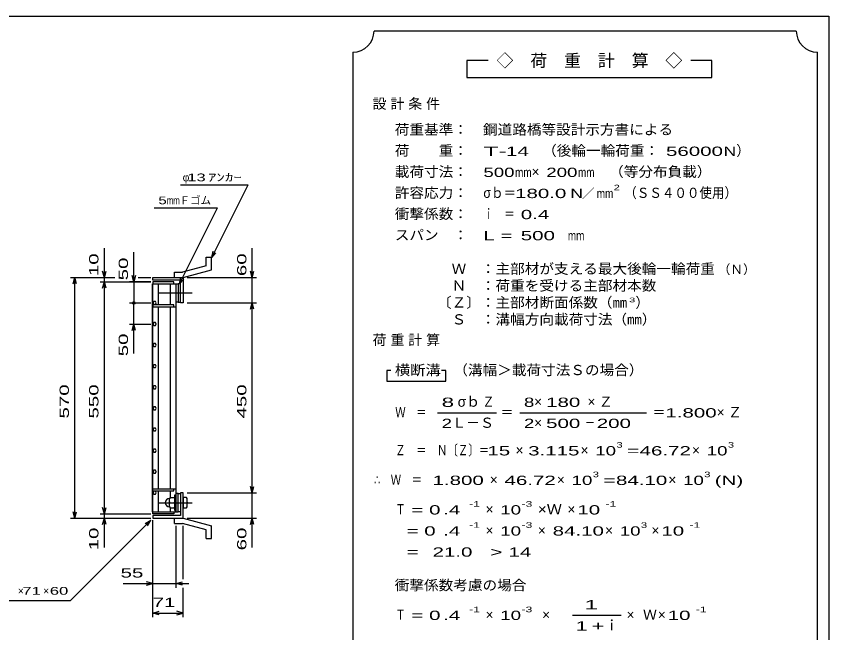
# Model space of a CAD drawing. Units: millimetres, scale not verified. Extents: x -1820 to 1731, y -1282 to 1054.
# Drawn here: x -194 to 1731, y -408 to 1054 of the extents above; entities that cross this region are included whole.
import ezdxf
from ezdxf.enums import TextEntityAlignment as Align

# ---------------------------------------------------------------- set-up
doc = ezdxf.new("R2010")
doc.units = ezdxf.units.MM
doc.header["$LTSCALE"] = 10
doc.linetypes.add('CHAIN', pattern=[18.5, 12, -1.5, 3.5, -1.5])
for name, color, linetype, lineweight in [('0_2', 150, 'Continuous', 25), ('16', 3, 'Continuous', 25), ('19', 6, 'Continuous', 25), ('22', 4, 'Continuous', 25), ('24', 2, 'Continuous', 25)]:
    doc.layers.add(name, color=color, linetype=linetype, lineweight=lineweight)
doc.styles.add('ベクトル', font='')
doc.styles.get('ベクトル').set_extended_font_data('ベクトル')

msp = doc.modelspace()

# ---------------------------------------------------------------- linework, layer by layer
at = {"layer": '0_2'}
for p, q in [((-1729, 1053.5), (1731, 1053.5)), ((1731, 1053.5), (1731, -1146.5))]:
    msp.add_line(p, q, dxfattribs=at)
at = {"layer": '16'}
for p, q in [((180, 424), (130, 424)), ((130, 424), (130, 419.5)), ((180, 419.5), (180, 424)), ((129.3, -121.5), (129.3, 419.5)), ((129.3, 419.5), (130, 419.5)), ((130, 419.5), (180, 419.5)), ((130, -121.5), (130, 419.5)), ((130, 419.5), (185, 419.5)), ((143.5, 369.5), (143.5, 419.5)), ((171.5, 369.5), (171.5, 419.5)), ((185, -121.5), (185, 419.5)), ((185, 419.5), (189.5, 419.5)), ((189.5, 419.5), (189.5, 375.5)), ((195.5, 419.5), (189.5, 419.5)), ((195.5, 375.5), (195.5, 419.5)), ((131.98, 377.45), (130, 373.97)), ((130, 373.97), (132.02, 370.52)), ((130, 369.5), (130, 365)), ((180, 369.5), (130, 369.5)), ((135.98, 377.48), (131.98, 377.45)), ((132.02, 370.52), (136.02, 370.55)), ((138, 374), (135.98, 377.48)), ((136.02, 370.55), (138, 374.03)), ((180, 365), (180, 369.5)), ((189.5, 375.5), (185, 375.5)), ((189.5, 375.5), (195.5, 375.5)), ((130, 365), (185, 365)), ((143.5, -67), (143.5, 365)), ((171.5, -67), (171.5, 365)), ((131.98, 327.45), (130, 323.97)), ((135.98, 327.48), (131.98, 327.45)), ((138, 324), (135.98, 327.48)), ((130, 323.97), (132.02, 320.52)), ((132.02, 320.52), (136.02, 320.55)), ((136.02, 320.55), (138, 324.03)), ((131.98, 277.45), (130, 273.97)), ((130, 273.97), (132.02, 270.52)), ((135.98, 277.48), (131.98, 277.45)), ((132.02, 270.52), (136.02, 270.55)), ((138, 274), (135.98, 277.48)), ((136.02, 270.55), (138, 274.03)), ((131.98, 227.45), (130, 223.97)), ((130, 223.97), (132.02, 220.52)), ((135.98, 227.48), (131.98, 227.45)), ((132.02, 220.52), (136.02, 220.55)), ((138, 224), (135.98, 227.48)), ((136.02, 220.55), (138, 224.03)), ((131.98, 177.45), (130, 173.97)), ((130, 173.97), (132.02, 170.52)), ((135.98, 177.48), (131.98, 177.45)), ((138, 174), (135.98, 177.48)), ((136.02, 170.55), (138, 174.03)), ((132.02, 170.52), (136.02, 170.55)), ((131.98, 127.45), (130, 123.97)), ((130, 123.97), (132.02, 120.52)), ((135.98, 127.48), (131.98, 127.45)), ((132.02, 120.52), (136.02, 120.55)), ((138, 124), (135.98, 127.48)), ((136.02, 120.55), (138, 124.03)), ((131.98, 77.45), (130, 73.97)), ((135.98, 77.48), (131.98, 77.45)), ((138, 74), (135.98, 77.48)), ((130, 73.97), (132.02, 70.52)), ((132.02, 70.52), (136.02, 70.55)), ((136.02, 70.55), (138, 74.03)), ((131.98, 27.45), (130, 23.97)), ((130, 23.97), (132.02, 20.52)), ((135.98, 27.48), (131.98, 27.45)), ((132.02, 20.52), (136.02, 20.55)), ((138, 24), (135.98, 27.48)), ((136.02, 20.55), (138, 24.03)), ((131.98, -22.55), (130, -26.03)), ((130, -26.03), (132.02, -29.48)), ((135.98, -22.52), (131.98, -22.55)), ((132.02, -29.48), (136.02, -29.45)), ((138, -26), (135.98, -22.52)), ((136.02, -29.45), (138, -25.97)), ((130, -71.5), (130, -67)), ((130, -67), (185, -67)), ((130, -71.5), (180, -71.5)), ((131.98, -72.55), (130, -76.03)), ((130, -76.03), (132.02, -79.48)), ((135.98, -72.52), (131.98, -72.55)), ((138, -76), (135.98, -72.52)), ((136.02, -79.45), (138, -75.97)), ((143.5, -121.5), (143.5, -71.5)), ((171.5, -86.5), (171.5, -71.5)), ((180, -71.5), (180, -67)), ((132.02, -79.48), (136.02, -79.45)), ((171, -87.5), (169, -89.5)), ((169, -109.5), (169, -89.5)), ((171, -87.5), (180, -87.5)), ((182, -89.5), (180, -87.5)), ((182, -118), (182, -81)), ((182, -81), (185, -81)), ((189.5, -77.5), (185, -77.5)), ((185, -118), (185, -81)), ((189.5, -121.5), (189.5, -77.5)), ((189.5, -77.5), (195.5, -77.5)), ((195.5, -77.5), (195.5, -121.5)), ((171, -99.5), (169, -97.5)), ((171, -99.5), (169, -101.5)), ((169, -109.5), (171, -111.5)), ((171, -99.5), (180, -99.5)), ((171, -111.5), (180, -111.5)), ((171.5, -121.5), (171.5, -112.5)), ((180, -99.5), (182, -97.5)), ((182, -101.5), (180, -99.5)), ((180, -111.5), (182, -109.5)), ((129.3, -121.5), (130, -121.5)), ((130, -121.5), (180, -121.5)), ((130, -126), (130, -121.5)), ((130, -121.5), (185, -121.5)), ((180, -126), (130, -126)), ((180, -121.5), (180, -126)), ((182, -118), (185, -118)), ((185, -121.5), (189.5, -121.5)), ((195.5, -121.5), (189.5, -121.5))]:
    msp.add_line(p, q, dxfattribs=at)
at = {"layer": '16', "linetype": 'CHAIN'}
for p, q in [((142, 397.5), (223, 397.5)), ((142, -99.5), (223, -99.5))]:
    msp.add_line(p, q, dxfattribs=at)
at = {"layer": '16'}
msp.add_arc((169, -99.5), 10, 90, 270, dxfattribs=at)
at = {"layer": '19'}
for p, q in [((256.11, 482.12), (269.11, 482.12)), ((256.11, 462.1), (256.11, 482.12)), ((269.11, 452.12), (269.11, 482.12)), ((256.11, 462.1), (199.78, 447.01)), ((181.49, 447.01), (199.78, 447.01)), ((181.49, 434.01), (181.49, 447.01)), ((201.5, 434), (269.11, 452.12)), ((130, 428), (130, 434)), ((130, 434), (201.5, 434)), ((195.5, 428), (130, 428)), ((181.5, 434), (201.5, 434)), ((195.5, 374), (195.5, 428)), ((201.5, 434), (201.5, 374)), ((201.5, 374), (195.5, 374)), ((201.5, -76), (195.5, -76)), ((195.5, -76), (195.5, -130)), ((201.5, -136), (201.5, -76)), ((209.5, -87.5), (201.5, -87.5)), ((201.5, -87.5), (201.5, -111.5)), ((211.5, -89.5), (209.5, -87.5)), ((211.5, -109.5), (211.5, -89.5)), ((201.5, -99.5), (209.5, -99.5)), ((201.5, -111.5), (209.5, -111.5)), ((211.5, -97.5), (209.5, -99.5)), ((209.5, -99.5), (211.5, -101.5)), ((209.5, -111.5), (211.5, -109.5)), ((130, -130), (130, -136)), ((195.5, -130), (130, -130)), ((130, -136), (201.5, -136)), ((181.49, -149.01), (181.49, -136.01)), ((181.49, -149.01), (199.78, -149.01)), ((181.5, -136), (201.5, -136)), ((256.11, -164.1), (199.78, -149.01)), ((201.5, -136), (269.11, -154.12)), ((256.11, -184.12), (256.11, -164.1)), ((269.11, -184.12), (269.11, -154.12)), ((256.11, -184.12), (269.11, -184.12))]:
    msp.add_line(p, q, dxfattribs=at)
at = {"layer": '22'}
for p, q in [((195.5, 654), (355.5, 654)), ((269.5, 482), (355.5, 654)), ((133, 599.5), (283, 599.5)), ((193, 419.5), (283, 599.5)), ((15, 434), (15, 504)), ((365.5, 434), (365.5, 504)), ((85, 424), (85, 494)), ((269.5, 482), (272.5, 496.6)), ((269.5, 482), (279.5, 493)), ((15, 434), (11, 449)), ((15, 434), (19, 449)), ((365.5, 434), (361.5, 449)), ((365.5, 434), (369.5, 449)), ((-65, 434), (40, 434)), ((-59, 419), (-55, 434)), ((-51, 419), (-55, 434)), ((-55, -136), (-55, 434)), ((5, 434), (40, 434)), ((5, 424), (125, 424)), ((11, 409), (15, 424)), ((15, 424), (15, 434)), ((19, 409), (15, 424)), ((15, -126), (15, 424)), ((125, 424), (75, 424)), ((85, 424), (81, 439)), ((89, 439), (85, 424)), ((85, 424), (85, 374)), ((95, 434), (125, 434)), ((95, 434), (125, 434)), ((193, 419.5), (196, 434.1)), ((193, 419.5), (203, 430.5)), ((211.5, 434), (375.5, 434)), ((365.5, 374), (365.5, 434)), ((75, 374), (125, 374)), ((85, 324), (85, 374)), ((211.5, 374), (375.5, 374)), ((361.5, 359), (365.5, 374)), ((369.5, 359), (365.5, 374)), ((365.5, -76), (365.5, 374)), ((75, 324), (125, 324)), ((81, 309), (85, 324)), ((89, 309), (85, 324)), ((85, 254), (85, 324)), ((211.5, -76), (375.5, -76)), ((365.5, -76), (361.5, -61)), ((365.5, -76), (369.5, -61)), ((365.5, -136), (365.5, -76)), ((15, -126), (11, -111)), ((15, -126), (19, -111)), ((-55, -136), (-59, -121)), ((-55, -136), (-51, -121)), ((5, -126), (125, -126)), ((15, -136), (15, -126)), ((-65, -136), (125, -136)), ((-65, -331), (125, -141)), ((5, -136), (125, -136)), ((11, -151), (15, -136)), ((19, -151), (15, -136)), ((15, -206), (15, -136)), ((112, -149), (125, -141)), ((117, -154), (125, -141)), ((130, -301), (130, -141)), ((130, -371), (130, -141)), ((211.5, -136), (375.5, -136)), ((361.5, -151), (365.5, -136)), ((369.5, -151), (365.5, -136)), ((365.5, -206), (365.5, -136)), ((185, -301), (185, -154)), ((201.5, -281), (201.5, -154)), ((130, -291), (115, -287)), ((185, -291), (200, -287)), ((60, -291), (130, -291)), ((115, -295), (130, -291)), ((130, -291), (185, -291)), ((200, -295), (185, -291)), ((185, -291), (215, -291)), ((201.5, -371), (201.5, -301)), ((-265, -331), (-65, -331)), ((130, -361), (145, -357)), ((145, -365), (130, -361)), ((130, -361), (201.5, -361)), ((201.5, -361), (186.5, -357)), ((186.5, -365), (201.5, -361))]:
    msp.add_line(p, q, dxfattribs=at)
msp.add_circle((85, 374), 3, dxfattribs=at)
at = {"layer": '24', "color": 4}
for p, q in [((1654, 1018.5), (654, 1018.5)), ((604, 968.5), (604, -581.5)), ((1704, -581.5), (1704, 968.5)), ((924, 948.5), (874, 948.5)), ((874, 948.5), (874, 908.5)), ((1454, 948.5), (1404, 948.5)), ((1454, 908.5), (1454, 948.5)), ((874, 908.5), (1454, 908.5)), ((694, 213.5), (684, 213.5)), ((684, 213.5), (684, 188.5)), ((824, 213.5), (814, 213.5)), ((824, 188.5), (824, 213.5)), ((684, 188.5), (824, 188.5)), ((804, 113.5), (944, 113.5)), ((999, 113.5), (1299, 113.5)), ((1124, -366.5), (1239, -366.5))]:
    msp.add_line(p, q, dxfattribs=at)
for centre, start, end in [((604, 1018.5), 270, 0), ((1704, 1018.5), 180, 270)]:
    msp.add_arc(centre, 50, start, end, dxfattribs=at)

# ---------------------------------------------------------------- texts
at = {"layer": '22', "color": 2, "style": 'ベクトル'}
for s, p in [('φ', (200.5, 671.5)), ('Ｆゴム', (193, 617)), ('×', (-190, -308.5)), ('×', (-130, -308.5))]:
    msp.add_text(s, height=18.33, dxfattribs=at).set_placement(p, align=Align.MIDDLE_LEFT)
for s, height, width, p in [(' 13 ', 18.33, 1.6, (200.5, 671.5)), ('ｱﾝｶｰ', 18.33, 1.6, (260.5, 671.5)), ('5', 18.33, 1.45, (143, 617)), ('mm', 18.33, 0.75, (163, 617)), (' 55 ', 21.99, 1.65, (40, -266)), (' 71 ', 18.33, 1.6, (-190, -308.5)), (' 60 ', 18.33, 1.6, (-125, -308.5)), (' 71 ', 21.99, 1.65, (115.75, -336))]:
    msp.add_text(s, height=height, dxfattribs=dict(at, width=width)).set_placement(p, align=Align.MIDDLE_LEFT)
at = {"layer": '22', "color": 2, "style": 'ベクトル', "width": 1.65}
for s, p in [(' 10 ', (-10, 424)), (' 60 ', (340.5, 424)), (' 50 ', (60, 414)), (' 50 ', (60, 234)), (' 570 ', (-80, 86.5)), (' 550 ', (-10, 86.5)), (' 450 ', (340.5, 86.5)), (' 10 ', (-10, -226)), (' 60 ', (340.5, -226))]:
    msp.add_text(s, height=21.99, rotation=90, dxfattribs=at).set_placement(p, align=Align.MIDDLE_LEFT)
at = {"layer": '24', "style": 'ベクトル'}
for s, height, p in [('◇\u3000荷\u3000重\u3000計\u3000算\u3000◇', 29.33, (944, 948.5)), ('）', 24.19, (1512, 735)), ('×', 24.19, (1027, 685)), ('／', 21.99, (1146.5, 633.5)), ('（Ｎ）', 21.99, (1468, 453.5)), ('）', 24.19, (1273, 375)), ('σｂ', 24.19, (852, 140)), ('×', 24.19, (1033, 140)), ('Ｌ－Ｓ', 24.19, (839, 90)), ('×', 24.19, (1033, 90)), ('×', 24.19, (989, 25)), ('×', 24.19, (1143, 25)), ('×', 24.19, (1407, 25)), ('×', 24.19, (928, -45)), ('×', 24.19, (1087, -45)), ('×', 24.19, (1351, -45)), ('×', 24.19, (918, -115)), ('×', 24.19, (1112, -115)), ('×', 24.19, (918, -165)), ('×', 24.19, (1042, -165)), ('×', 24.19, (1201, -165)), ('×', 24.19, (1311, -165)), ('×', 24.19, (918, -365)), ('×', 24.19, (1052, -365)), ('×', 24.19, (1252, -365)), ('Ｗ', 24.19, (1291, -365)), ('×', 24.19, (1326, -365)), ('ｉ', 24.19, (1200.5, -390))]:
    msp.add_text(s, height=height, dxfattribs=at).set_placement(p, align=Align.MIDDLE_LEFT)
for s, height, width, p in [('荷重基準：\u3000', 24.19, 1.05, (703, 785)), ('鋼道路橋等設計示方書による', 24.19, 1.05, (912, 785)), ('荷\u3000\u3000重：\u3000', 24.19, 1.05, (703, 735)), ('（後輪一輪荷重：', 24.19, 1.05, (1052, 735)), ('T-', 21.99, 2, (913, 733.5)), (' 14 ', 21.99, 1.65, (953, 733.5)), (' 56000', 21.99, 1.65, (1332, 733.5)), ('N', 21.99, 1.4, (1482, 733.5)), ('載荷寸法：\u3000', 24.19, 1.05, (703, 685)), ('500', 21.99, 1.5, (913, 683.5)), ('200', 21.99, 1.5, (1062, 683.5)), ('\u3000（等分布負載）', 24.19, 1.05, (1176, 685)), ('mm', 21.99, 0.8, (988, 683.5)), ('mm', 21.99, 0.8, (1137, 683.5)), ('許容応力：\u3000', 24.19, 1.05, (703, 635)), ('σｂ＝', 24.19, 0.9, (913, 635)), ('180.0', 21.99, 1.65, (988, 633.5)), ('N', 21.99, 1.4, (1119, 633.5)), ('mm', 21.99, 0.8, (1181.5, 633.5)), ('2', 13.2, 1.5, (1221.5, 647.5)), ('（ＳＳ４００使用）', 24.19, 0.9, (1246.5, 635)), ('衝撃係数：\u3000', 24.19, 1.05, (703, 585)), ('ｉ\u3000＝', 24.19, 0.75, (913, 585)), (' 0.4', 21.99, 1.65, (988, 583.5)), ('スパン\u3000：\u3000', 24.19, 1.05, (703, 535)), ('L =', 21.99, 1.65, (913, 533.5)), (' 500 ', 21.99, 1.65, (988, 533.5)), ('mm', 21.99, 0.8, (1113, 533.5)), ('\u3000Ｗ\u3000：主部材が支える最大後輪一輪荷重', 24.19, 1.05, (803, 455)), ('\u3000Ｎ\u3000：荷重を受ける主部材本数', 24.19, 1.05, (803, 415)), ('〔Ｚ〕：主部材断面係数（㎜', 24.19, 1.05, (803, 375)), ('3', 11, 1.8, (1258, 381)), ('\u3000Ｓ\u3000：溝幅方向載荷寸法（㎜）', 24.19, 1.05, (803, 335)), ('\u3000（溝幅＞載荷寸法Ｓの場合）', 24.19, 1.05, (807, 215)), ('横断溝', 24.19, 1.1, (703, 215)), ('8', 21.99, 1.8, (814, 138.5)), ('Ｚ', 24.19, 0.9, (910, 140)), ('8', 21.99, 1.5, (1009, 138.5)), (' 180 ', 21.99, 1.65, (1048, 138.5)), ('Ｗ\u3000＝', 24.19, 0.75, (704, 115)), ('＝', 24.19, 0.9, (954, 115)), ('＝', 24.19, 0.9, (1314, 115)), ('1.800', 21.99, 1.65, (1344, 113.5)), ('2', 21.99, 1.5, (814, 88.5)), ('2', 21.99, 1.5, (1009, 88.5)), (' 500 ', 21.99, 1.65, (1048, 88.5)), (' 200 ', 21.99, 1.65, (1168, 88.5)), ('－', 24.19, 0.75, (1153, 90)), ('Ｚ\u3000＝\u3000Ｎ〔Ｚ〕＝', 24.19, 0.75, (704, 25)), ('3', 13.2, 1.5, (1228, 37.5)), ('3', 13.2, 1.5, (1492, 37.5)), (' 15 ', 21.99, 1.65, (909, 23.5)), ('3.115', 21.99, 1.65, (1019, 23.5)), ('10', 21.99, 1.5, (1178, 23.5)), ('=', 21.99, 1.7, (1253, 23.5)), ('46.72', 21.99, 1.65, (1283, 23.5)), ('10', 21.99, 1.5, (1442, 23.5)), ('∴\u3000Ｗ\u3000＝', 24.19, 0.75, (654, -45)), (' 1.800', 21.99, 1.65, (779, -46.5)), ('46.72', 21.99, 1.65, (963, -46.5)), ('10', 21.99, 1.5, (1122, -46.5)), ('3', 13.2, 1.5, (1172, -32.5)), ('84.10', 21.99, 1.65, (1227, -46.5)), ('10', 21.99, 1.5, (1386, -46.5)), ('3', 13.2, 1.5, (1436, -32.5)), ('(N)', 21.99, 1.65, (1461, -46.5)), ('=', 21.99, 1.7, (1197, -46.5)), ('-1', 13.2, 1.65, (879, -102.5)), ('-3', 13.2, 1.65, (1003, -102.5)), ('-1', 13.2, 1.65, (1202, -102.5)), ('Ｔ', 24.19, 0.75, (704, -115)), (' = 0', 21.99, 1.65, (729, -116.5)), (' .4 ', 21.99, 1.65, (804, -116.5)), ('10', 21.99, 1.5, (953, -116.5)), ('×Ｗ', 24.19, 1.1, (1042, -115)), (' 10 ', 21.99, 1.65, (1122, -116.5)), ('-1', 13.2, 1.65, (879, -152.5)), ('-3', 13.2, 1.65, (1003, -152.5)), ('3', 13.2, 1.5, (1286, -152.5)), ('-1', 13.2, 1.65, (1401, -152.5)), ('  = 0', 21.99, 1.65, (704, -166.5)), (' .4 ', 21.99, 1.65, (804, -166.5)), ('10', 21.99, 1.5, (953, -166.5)), ('84.10', 21.99, 1.65, (1077, -166.5)), ('10', 21.99, 1.5, (1236, -166.5)), (' 10 ', 21.99, 1.65, (1321, -166.5)), (' 21.0', 21.99, 1.65, (779, -216.5)), ('>', 21.99, 1.7, (929, -216.5)), (' 14 ', 21.99, 1.65, (959, -216.5)), ('  =', 21.99, 1.65, (704, -216.5)), ('衝撃係数考慮の場合', 24.19, 1.05, (703, -295)), ('-1', 13.2, 1.65, (879, -352.5)), ('-3', 13.2, 1.65, (1003, -352.5)), ('-1', 13.2, 1.65, (1416, -352.5)), ('Ｔ', 24.19, 0.75, (704, -365)), (' = 0', 21.99, 1.65, (729, -366.5)), (' .4 ', 21.99, 1.65, (804, -366.5)), ('10', 21.99, 1.5, (953, -366.5)), (' 10 ', 21.99, 1.65, (1336, -366.5))]:
    msp.add_text(s, height=height, dxfattribs=dict(at, width=width)).set_placement(p, align=Align.MIDDLE_LEFT)
at = {"layer": '24', "attachment_point": 4, "style": 'ベクトル'}
for s, insert, char_height in [('\\T1.28;設計条件', (650.5, 845), 24.19), ('\\T1.28;荷重計算', (650.5, 285), 24.19), ('\\T1.42;×Ｚ', (1159.5, 140), 24.19), ('\\T1.42;×Ｚ', (1465.5, 115), 24.19), ('\\T1.25;\\W2;\\~1\\~', (1131.5, -341.5), 21.99), ('\\T1.33;\\W1.75;1+', (1131.5, -391.5), 21.99)]:
    msp.add_mtext(s, dxfattribs=dict(at, insert=insert, char_height=char_height))

doc.saveas('drawing.dxf')
